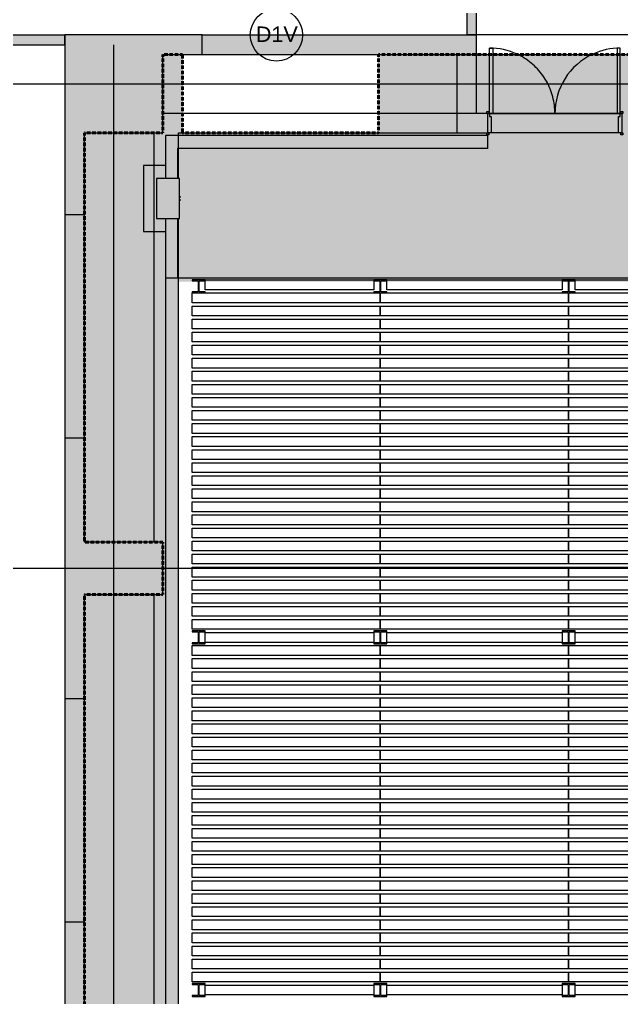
# Model space of a CAD drawing. Header units: millimetres. Extents: x 15878 to 679837, y -72324 to 391440.
# Drawn here: x 274703 to 283912, y 16870 to 31844 of the extents above; entities that cross this region are included whole.
import ezdxf

# ---------------------------------------------------------------- set-up
doc = ezdxf.new("R2010")
doc.units = ezdxf.units.MM
doc.linetypes.add('Demolished', pattern=[4.8, 3.2, -1.6])
doc.linetypes.add('Grid Line__1_200_', pattern=[10.5, 6, -1.5, 1.5, -1.5])
for name, color, linetype, lineweight in [('A-DETL', 90, 'Continuous', 5), ('A-DETL-GENF', 92, 'Continuous', 5), ('A-DETL-THIN', 151, 'Continuous', 5), ('A-DOOR', 31, 'Continuous', 5), ('A-DOOR-FRAM', 31, 'Continuous', 5), ('A-FLOR', 192, 'Continuous', 5), ('A-WALL', 113, 'Continuous', 5), ('A-WALL-PATT', 111, 'Continuous', 18), ('G-ANNO-TEXT', 231, 'Continuous', 5), ('I-FURN', 30, 'Continuous', 5), ('Q-SPCQ', 91, 'Continuous', 5), ('S-COLS', 52, 'Continuous', 5), ('S-GRID', 1, 'Continuous', 5)]:
    doc.layers.add(name, color=color, linetype=linetype, lineweight=lineweight)
doc.styles.add('Swis721 BT_2', font='swiss.ttf', dxfattribs={"height": 236.51772})
pattern_1 = [(45, (235455.2, 0), (-1237.437, 1237.437), []), (45, (235455.2, 1875), (-1237.437, 1237.437), [])]

# ---------------------------------------------------------------- blocks, each defined once
blk = doc.blocks.new('DLN-Double Door__X08_ - _M30_ 2000 x 2000 _WH_-18327409-2_F')
at = {"layer": 'A-DOOR', "color": 253}
for p, q in [((-1000, 1150), (-950, 1150)), ((-1000, 1050), (-1000, 1150)), ((-1000, 150), (-1000, 1050)), ((-950, 1150), (-950, 1050)), ((-950, 1050), (-950, 150)), ((950, 1150), (950, 1050)), ((1000, 1150), (950, 1150)), ((950, 1050), (950, 150)), ((1000, 1050), (1000, 1150)), ((1000, 150), (1000, 1050)), ((-950, 150), (-1000, 150)), ((950, 150), (1000, 150))]:
    blk.add_line(p, q, dxfattribs=at)
for centre, start, end in [((-1000, 150), 65.1258, 90), ((-1000, 150), 59.8333, 65.1258), ((1000, 150), 114.8742, 180.5), ((1000, 150), 90, 114.8742), ((-1000, 150), 44.75, 59.8333), ((-1000, 150), 29.6667, 44.75), ((-1000, 150), 14.5833, 29.6667), ((-1000, 150), 359.5, 14.5833)]:
    blk.add_arc(centre, 1000, start, end, dxfattribs=at)
at = {"layer": 'A-DOOR-FRAM', "color": 253}
for p, q in [((-1040, 180), (-1010, 180)), ((-1040, 150), (-1040, 180)), ((-1010, 150), (-1040, 150)), ((-1025, 150), (-1000, 150)), ((-1025, -150), (-1025, 150)), ((-1010, 180), (-1010, 150)), ((-1000, 150), (-1000, 100)), ((1000, 150), (1025, 150)), ((1000, 100), (1000, 150)), ((1010, 150), (1010, 180)), ((1010, 180), (1040, 180)), ((1040, 150), (1010, 150)), ((1025, 150), (1025, -150)), ((1040, 180), (1040, 150)), ((-1000, 100), (-975, 100)), ((-975, 100), (-975, -150)), ((975, 100), (1000, 100)), ((975, -150), (975, 100)), ((-1040, -150), (-1010, -150)), ((-1040, -180), (-1040, -150)), ((-1010, -180), (-1040, -180)), ((-975, -150), (-1025, -150)), ((-1010, -150), (-1010, -180)), ((1025, -150), (975, -150)), ((1010, -180), (1010, -150)), ((1010, -150), (1040, -150)), ((1040, -180), (1010, -180)), ((1040, -150), (1040, -180))]:
    blk.add_line(p, q, dxfattribs=at)
blk = doc.blocks.new('DLN_Grid Gallery Deck - DLN_Grid Gallery Deck-3001256-2_F')
at = {"layer": 'Q-SPCQ'}
for p, q in [((0, -75), (0, 75)), ((200, 75), (2780, 75)), ((2880, 75), (2880, -75)), ((2880, -75), (0, -75))]:
    blk.add_line(p, q, dxfattribs=at)
blk = doc.blocks.new('DLN_Grid Gallery Deck - DLN_Grid Gallery Deck-V869-2_F')
at = {"layer": 'Q-SPCQ'}
for p, q in [((0, -75), (0, 75)), ((0, 75), (2880, 75)), ((2880, 75), (2880, -75)), ((2880, -75), (0, -75))]:
    blk.add_line(p, q, dxfattribs=at)
blk = doc.blocks.new('DLN_Grid Gallery Deck - DLN_Grid Gallery Deck-4885846-2_F')
at = {"layer": 'Q-SPCQ'}
for p, q in [((0, -75), (0, 75)), ((0, 75), (2580, 75)), ((2580, 75), (2580, -75)), ((2580, -75), (0, -75))]:
    blk.add_line(p, q, dxfattribs=at)
blk = doc.blocks.new('DLN_Grid Gallery Deck - DLN_Grid Gallery Deck-V870-2_F')
at = {"layer": 'Q-SPCQ'}
for p, q in [((0, -75), (0, 75)), ((100, 75), (2780, 75)), ((2880, 75), (2880, -75)), ((2880, -75), (0, -75))]:
    blk.add_line(p, q, dxfattribs=at)
blk = doc.blocks.new('DLN_Grid Gallery Deck - DLN_Grid Gallery Deck-3374271-2_F')
at = {"layer": 'Q-SPCQ'}
for p, q in [((0, -75), (0, 75)), ((0, 75), (2680, 75)), ((2680, 75), (2680, -75)), ((2680, -75), (0, -75))]:
    blk.add_line(p, q, dxfattribs=at)
blk = doc.blocks.new('DLN_Grid Gallery Deck - DLN_Grid Gallery Deck-3374193-2_F')
at = {"layer": 'Q-SPCQ'}
for p, q in [((0, -75), (0, 75)), ((0, 75), (2681, 75)), ((2681, 75), (2681, -75)), ((2681, -75), (0, -75))]:
    blk.add_line(p, q, dxfattribs=at)
blk = doc.blocks.new('DLN_Grid Gallery Deck - DLN_Grid Gallery Deck-V878-2_F')
at = {"layer": 'Q-SPCQ'}
for p, q in [((0, 75), (2680, 75)), ((0, 50), (0, 60)), ((0, -75), (0, 50)), ((2680, 60), (2680, 50)), ((2680, 50), (2680, -75)), ((2680, -75), (0, -75))]:
    blk.add_line(p, q, dxfattribs=at)
blk = doc.blocks.new('DLN_Grid Gallery Deck - DLN_Grid Gallery Deck-V882-2_F')
at = {"layer": 'Q-SPCQ'}
for p, q in [((0, 75), (2580, 75)), ((0, 50), (0, 60)), ((0, -75), (0, 50)), ((2580, 60), (2580, 50)), ((2580, 50), (2580, -75)), ((2580, -75), (0, -75))]:
    blk.add_line(p, q, dxfattribs=at)
blk = doc.blocks.new('DLN_Grid Gallery Deck - DLN_Grid Gallery Deck-V883-2_F')
at = {"layer": 'Q-SPCQ'}
for p, q in [((0, -75), (0, 75)), ((0, 75), (2580, 75)), ((2580, 75), (2580, -75)), ((2580, -75), (0, -75))]:
    blk.add_line(p, q, dxfattribs=at)
blk = doc.blocks.new('DLN_Grid Gallery Deck - DLN_Grid Gallery Deck-V872-2_F')
at = {"layer": 'Q-SPCQ'}
for p, q in [((0, -75), (0, 75)), ((0, 75), (2680, 75)), ((2680, 75), (2680, -75)), ((2680, -75), (0, -75))]:
    blk.add_line(p, q, dxfattribs=at)
blk = doc.blocks.new('DLN_Production Lighting PLB - DLN_Production Lighting PLB-11812519-2_F')
at = {"layer": 'I-FURN', "color": 253}
for p, q in [((305, 350), (-305, 350)), ((-305, 350), (-305, 0)), ((-35, 355), (-10, 355)), ((-35, 350), (-35, 355)), ((-10, 355), (-10, 350)), ((10, 355), (35, 355)), ((10, 355), (10, 350)), ((35, 350), (35, 355)), ((305, 0), (305, 350)), ((-305, 0), (305, 0))]:
    blk.add_line(p, q, dxfattribs=at)

msp = doc.modelspace()

# ---------------------------------------------------------------- hatches: boundary and pattern name
at = {"layer": 'A-DETL-GENF', "transparency": 33554585}
h = msp.add_hatch(color=253, dxfattribs=at)
h.paths.add_polyline_path([(284557, 8157.5), (284557, 9357.5), (285357, 9357.5), (285357, 8157.5), (293369.5, 8157.5), (293369.5, 9357.5), (294169.5, 9357.5), (294169.5, 8157.5), (302182, 8157.5), (302182, 9357.5), (302982, 9357.5), (302982, 8157.5), (310644.5, 8157.5), (310644.5, 9357.5), (311844.5, 9357.5), (311844.5, 15624.2), (310644.5, 15624.2), (310644.5, 16424.2), (311844.5, 16424.2), (311844.5, 23040.8), (310644.5, 23040.8), (310644.5, 23840.8), (311844.5, 23840.8), (311844.5, 25482.5), (310644.5, 25482.5), (310644.5, 28432.5), (311844.5, 28432.5), (311844.5, 30107.5), (310644.5, 30107.5), (310644.5, 31307.5), (302982, 31307.5), (302982, 30107.5), (302182, 30107.5), (302182, 31307.5), (294169.5, 31307.5), (294169.5, 30107.5), (293369.5, 30107.5), (293369.5, 31307.5), (285357, 31307.5), (285357, 30107.5), (284557, 30107.5), (284557, 31307.5), (280194.5, 31307.5), (280194.5, 30107.5), (277194.5, 30107.5), (277194.5, 31307.5), (276894.5, 31307.5), (276894.5, 30107.5), (275694.5, 30107.5), (275694.5, 23840.8), (276894.5, 23840.8), (276894.5, 23040.8), (275694.5, 23040.8), (275694.5, 16424.2), (276894.5, 16424.2), (276894.5, 15624.2), (275694.5, 15624.2), (275694.5, 11307.5), (276894.5, 11307.5), (276894.5, 8157.5), (283505.3, 8157.5)], flags=0)
h.paths.add_polyline_path([(288918.6, 11577.5), (277134.7, 11577.5), (277134.7, 27832.5), (308269.5, 27832.5), (308269.5, 11577.5), (291625.2, 11577.5)], flags=0)
at = {"layer": 'A-WALL-PATT', "lineweight": 5, "transparency": 33554432}
for points in [[(281694.5, 31607.5), (281694.5, 34107.5), (281544.5, 34107.5), (281544.5, 31607.5)], [(275394.5, 31457.5), (275394.5, 31607.5), (272794.5, 31607.5), (272794.5, 31457.5)], [(278092, 31307.5), (281394.5, 31307.5), (281394.5, 31607.5), (277494.5, 31607.5), (277494.5, 31307.5)], [(281694.5, 30107.5), (281694.5, 31607.5), (281394.5, 31607.5), (281394.5, 30107.5)], [(275694.5, 25440.8), (275694.5, 28857.5), (275394.5, 28857.5), (275394.5, 25440.8)], [(275694.5, 19332.5), (275694.5, 21440.8), (275394.5, 21440.8), (275394.5, 19332.5)], [(275394.5, 18024.2), (275694.5, 18024.2), (275694.5, 19332.5), (275394.5, 19332.5), (275394.5, 18068.6)]]:
    msp.add_hatch(color=253, dxfattribs=at).paths.add_polyline_path(points, flags=0)
at = {"layer": 'A-WALL-PATT', "lineweight": 5}
for points in [[(276894.5, 31307.5), (277494.5, 31307.5), (277494.5, 31607.5), (276894.5, 31607.5)], [(275394.5, 28857.5), (275694.5, 28857.5), (275694.5, 30107.5), (275394.5, 30107.5), (275394.5, 30072.5)]]:
    msp.add_hatch(color=253, dxfattribs=at).paths.add_polyline_path(points, flags=0)
at = {"layer": 'A-WALL-PATT', "lineweight": 5, "transparency": 33554432}
h = msp.add_hatch(color=253, dxfattribs=at)
h.paths.add_polyline_path([(283919.5, 30107.5), (284094.5, 30107.5), (284094.5, 30407.5), (283919.5, 30407.5), (283919.5, 30357.5)], flags=0)
h.paths.add_polyline_path([(281694.5, 30107.5), (281869.5, 30107.5), (281869.5, 30407.5), (281694.5, 30407.5), (281694.5, 30267.5)], flags=0)
at = {"layer": 'A-WALL-PATT', "lineweight": 5}
h = msp.add_hatch(color=253, dxfattribs=at)
h.paths.add_polyline_path([(275694.5, 21440.8), (275694.5, 23040.8), (275394.5, 23040.8), (275394.5, 21440.8)], flags=0)
h.paths.add_polyline_path([(275394.5, 23840.8), (275694.5, 23840.8), (275694.5, 25440.8), (275394.5, 25440.8), (275394.5, 24070.6)], flags=0)
h = msp.add_hatch(color=253, dxfattribs=at)
h.paths.add_polyline_path([(275694.5, 14024.2), (275694.5, 15624.2), (275394.5, 15624.2), (275394.5, 14024.2)], flags=0)
h.paths.add_polyline_path([(275394.5, 16424.2), (275694.5, 16424.2), (275694.5, 18024.2), (275394.5, 18024.2), (275394.5, 16568.1)], flags=0)
at = {"layer": 'S-COLS'}
for points in [[(275394.5, 30107.5), (276894.5, 30107.5), (276894.5, 31607.5), (275394.5, 31607.5), (275394.5, 30581.4)], [(276894.5, 23040.8), (276894.5, 23840.8), (275394.5, 23840.8), (275394.5, 23040.8), (276846.4, 23040.8)]]:
    msp.add_hatch(color=53, dxfattribs=at).paths.add_polyline_path(points, flags=0)
h = msp.add_hatch(dxfattribs=at)
h.set_pattern_fill('FP_3635', color=253, style=0, pattern_type=2)
h.set_pattern_definition(pattern_1)
h.paths.add_polyline_path([(283095.4, 27832.5), (283110.4, 27832.5), (283110.4, 27842.5), (283202.9, 27842.5), (283202.9, 27857.5), (283002.9, 27857.5), (283002.9, 27842.5), (283095.4, 27842.5)], flags=0)
h = msp.add_hatch(dxfattribs=at)
h.set_pattern_fill('FP_3635', color=253, style=0, pattern_type=2)
h.set_pattern_definition(pattern_1)
h.paths.add_polyline_path([(283202.9, 27657.5), (283202.9, 27672.5), (283110.4, 27672.5), (283110.4, 27832.5), (283095.4, 27832.5), (283095.4, 27672.5), (283002.9, 27672.5), (283002.9, 27657.5)], flags=0)
h = msp.add_hatch(dxfattribs=at)
h.set_pattern_fill('FP_3635', color=253, style=0, pattern_type=2)
h.set_pattern_definition(pattern_1)
h.paths.add_polyline_path([(277342.9, 22282.5), (277542.9, 22282.5), (277542.9, 22297.5), (277450.4, 22297.5), (277450.4, 22467.5), (277542.9, 22467.5), (277542.9, 22482.5), (277342.9, 22482.5), (277342.9, 22467.5), (277435.4, 22467.5), (277435.4, 22297.5), (277342.9, 22297.5)], flags=0)
h = msp.add_hatch(dxfattribs=at)
h.set_pattern_fill('FP_3635', color=253, style=0, pattern_type=2)
h.set_pattern_definition(pattern_1)
h.paths.add_polyline_path([(280322.9, 22282.5), (280322.9, 22297.5), (280230.4, 22297.5), (280230.4, 22467.5), (280322.9, 22467.5), (280322.9, 22482.5), (280122.9, 22482.5), (280122.9, 22467.5), (280215.4, 22467.5), (280215.4, 22297.5), (280122.9, 22297.5), (280122.9, 22282.5)], flags=0)
h = msp.add_hatch(dxfattribs=at)
h.set_pattern_fill('FP_3635', color=253, style=0, pattern_type=2)
h.set_pattern_definition(pattern_1)
h.paths.add_polyline_path([(283002.9, 22282.5), (283202.9, 22282.5), (283202.9, 22297.5), (283110.4, 22297.5), (283110.4, 22467.5), (283202.9, 22467.5), (283202.9, 22482.5), (283002.9, 22482.5), (283002.9, 22467.5), (283095.4, 22467.5), (283095.4, 22297.5), (283002.9, 22297.5)], flags=0)
h = msp.add_hatch(dxfattribs=at)
h.set_pattern_fill('FP_3635', color=253, style=0, pattern_type=2)
h.set_pattern_definition(pattern_1)
h.paths.add_polyline_path([(280122.9, 16882.5), (280322.9, 16882.5), (280322.9, 16897.5), (280230.4, 16897.5), (280230.4, 17067.5), (280322.9, 17067.5), (280322.9, 17082.5), (280122.9, 17082.5), (280122.9, 17067.5), (280215.4, 17067.5), (280215.4, 16897.5), (280122.9, 16897.5)], flags=0)

# ---------------------------------------------------------------- linework, layer by layer
at = {"layer": 'A-DETL', "linetype": 'Demolished', "lineweight": 50}
for p, q in [((277194.5, 31307.5), (276894.5, 31307.5)), ((276894.5, 31307.5), (276894.5, 30107.5)), ((277194.5, 30107.5), (277194.5, 31307.5)), ((284557, 31307.5), (280194.5, 31307.5)), ((280194.5, 31307.5), (280194.5, 30107.5)), ((276894.5, 30107.5), (275694.5, 30107.5)), ((275694.5, 30107.5), (275694.5, 23840.8)), ((280194.5, 30107.5), (277194.5, 30107.5)), ((275694.5, 23840.8), (276894.5, 23840.8)), ((276894.5, 23840.8), (276894.5, 23040.8)), ((276894.5, 23040.8), (275694.5, 23040.8)), ((275694.5, 23040.8), (275694.5, 16424.2))]:
    msp.add_line(p, q, dxfattribs=at)
at = {"layer": 'A-DETL-THIN'}
msp.add_circle((278633, 31607.5), 400, dxfattribs=at)
at = {"layer": 'A-FLOR'}
for p, q in [((272794.5, 31607.5), (275394.5, 31607.5)), ((277494.5, 31607.5), (281394.5, 31607.5)), ((284094.5, 31607.5), (281544.5, 31607.5)), ((277494.5, 31307.5), (284094.5, 31307.5)), ((281854.5, 30407.5), (276894.5, 30407.5)), ((283904.5, 30407.5), (281884.5, 30407.5)), ((276759.5, 30107.5), (276759.5, 23840.8)), ((277134.5, 29867.5), (277134.5, 30107.5)), ((277134.5, 30107.5), (281854.5, 30107.5)), ((281869.5, 29867.5), (277119.5, 29867.5)), ((277119.5, 29867.5), (277119.5, 29407.5)), ((276934.5, 29607.5), (276599.5, 29607.5)), ((276599.5, 29607.5), (276599.5, 28597.5)), ((275394.5, 28857.5), (275394.5, 25440.8)), ((275694.5, 25440.8), (275694.5, 28857.5)), ((277119.5, 28797.5), (277119.5, 27887.5)), ((276599.5, 28597.5), (276934.5, 28597.5)), ((276934.5, 27887.5), (277128.9, 27887.5)), ((277136.1, 27887.5), (308269.5, 27887.5)), ((276759.5, 23040.8), (276759.5, 16424.2)), ((275394.5, 21440.8), (275394.5, 18024.2)), ((275694.5, 18024.2), (275694.5, 21440.8))]:
    msp.add_line(p, q, dxfattribs=at)
at = {"layer": 'A-WALL', "color": 253}
for p, q in [((281544.5, 34167.5), (281544.5, 31607.5)), ((281694.5, 30407.5), (281694.5, 34177.9)), ((275394.5, 31457.5), (275394.5, 31607.5)), ((281394.5, 31607.5), (281694.5, 31607.5)), ((272794.5, 31457.5), (275394.5, 31457.5)), ((277494.5, 31307.5), (281394.5, 31307.5)), ((281394.5, 31307.5), (281394.5, 30107.5)), ((281854.5, 30407.5), (281694.5, 30407.5)), ((281869.5, 30107.5), (281869.5, 30407.5)), ((281884.5, 30407.5), (283904.5, 30407.5)), ((281394.5, 30107.5), (281854.5, 30107.5)), ((283869.5, 30107.5), (281919.5, 30107.5)), ((281869.5, 30067.5), (276934.5, 30067.5)), ((276934.5, 30067.5), (276934.5, 29407.5)), ((281869.5, 29867.5), (281869.5, 30067.5)), ((277134.5, 29407.5), (277134.5, 29867.5)), ((275394.5, 28857.5), (275694.5, 28857.5)), ((275394.5, 28857.5), (275394.5, 25440.8)), ((275694.5, 25440.8), (275694.5, 28857.5)), ((276934.5, 28797.5), (276934.5, 11132.5)), ((277134.5, 27833.8), (277134.5, 28797.5)), ((277134.5, 11580.2), (277134.5, 27826.1)), ((275394.5, 25440.8), (275694.5, 25440.8)), ((275394.5, 21440.8), (275394.5, 19332.5)), ((275694.5, 21440.8), (275394.5, 21440.8)), ((275694.5, 19332.5), (275694.5, 21440.8)), ((275394.5, 19332.5), (275394.5, 18024.2)), ((275694.5, 18024.2), (275694.5, 19332.5)), ((275694.5, 18024.2), (275394.5, 18024.2))]:
    msp.add_line(p, q, dxfattribs=at)
at = {"layer": 'A-WALL', "color": 9, "lineweight": 20}
for p, q in [((277494.5, 31607.5), (276894.5, 31607.5)), ((277494.5, 31307.5), (277494.5, 31607.5)), ((276894.5, 31307.5), (277494.5, 31307.5)), ((275394.5, 30107.5), (275394.5, 28857.5)), ((275694.5, 28857.5), (275694.5, 30107.5)), ((275394.5, 25440.8), (275394.5, 23840.8)), ((275694.5, 23840.8), (275694.5, 25440.8)), ((275394.5, 23040.8), (275394.5, 21440.8)), ((275694.5, 21440.8), (275694.5, 23040.8)), ((275394.5, 18024.2), (275394.5, 16424.2)), ((275694.5, 16424.2), (275694.5, 18024.2))]:
    msp.add_line(p, q, dxfattribs=at)
at = {"layer": 'S-COLS', "color": 9, "lineweight": 20}
for p, q in [((276894.5, 31607.5), (275394.5, 31607.5)), ((275394.5, 31607.5), (275394.5, 30107.5)), ((276894.5, 30107.5), (276894.5, 31307.5)), ((275694.5, 30107.5), (276894.5, 30107.5)), ((277542.9, 27857.5), (277342.9, 27857.5)), ((277342.9, 27857.5), (277342.9, 27842.5)), ((277542.9, 27842.5), (277542.9, 27857.5)), ((280322.9, 27857.5), (280122.9, 27857.5)), ((280122.9, 27857.5), (280122.9, 27842.5)), ((280322.9, 27842.5), (280322.9, 27857.5)), ((283202.9, 27857.5), (283002.9, 27857.5)), ((283002.9, 27857.5), (283002.9, 27842.5)), ((283202.9, 27842.5), (283202.9, 27857.5)), ((277342.9, 27842.5), (277435.4, 27842.5)), ((277435.4, 27842.5), (277435.4, 27832.5)), ((277435.4, 27832.5), (277435.4, 27672.5)), ((277450.4, 27832.5), (277450.4, 27842.5)), ((277450.4, 27842.5), (277542.9, 27842.5)), ((277450.4, 27672.5), (277450.4, 27832.5)), ((280122.9, 27842.5), (280215.4, 27842.5)), ((280215.4, 27842.5), (280215.4, 27832.5)), ((280215.4, 27832.5), (280215.4, 27672.5)), ((280230.4, 27832.5), (280230.4, 27842.5)), ((280230.4, 27842.5), (280322.9, 27842.5)), ((280230.4, 27672.5), (280230.4, 27832.5)), ((283002.9, 27842.5), (283095.4, 27842.5)), ((283095.4, 27842.5), (283095.4, 27832.5)), ((283095.4, 27832.5), (283095.4, 27672.5)), ((283110.4, 27832.5), (283110.4, 27842.5)), ((283110.4, 27842.5), (283202.9, 27842.5)), ((283110.4, 27672.5), (283110.4, 27832.5)), ((277342.9, 27672.5), (277342.9, 27657.5)), ((277435.4, 27672.5), (277342.9, 27672.5)), ((277342.9, 27657.5), (277542.9, 27657.5)), ((277542.9, 27672.5), (277450.4, 27672.5)), ((277542.9, 27657.5), (277542.9, 27672.5)), ((280122.9, 27672.5), (280122.9, 27657.5)), ((280215.4, 27672.5), (280122.9, 27672.5)), ((280122.9, 27657.5), (280322.9, 27657.5)), ((280322.9, 27672.5), (280230.4, 27672.5)), ((280322.9, 27657.5), (280322.9, 27672.5)), ((283002.9, 27672.5), (283002.9, 27657.5)), ((283095.4, 27672.5), (283002.9, 27672.5)), ((283002.9, 27657.5), (283202.9, 27657.5)), ((283202.9, 27672.5), (283110.4, 27672.5)), ((283202.9, 27657.5), (283202.9, 27672.5)), ((275394.5, 23840.8), (275394.5, 23040.8)), ((276894.5, 23840.8), (275694.5, 23840.8)), ((276894.5, 23040.8), (276894.5, 23840.8)), ((275694.5, 23040.8), (276894.5, 23040.8)), ((277542.9, 22482.5), (277342.9, 22482.5)), ((277342.9, 22482.5), (277342.9, 22467.5)), ((277342.9, 22467.5), (277435.4, 22467.5)), ((277435.4, 22467.5), (277435.4, 22297.5)), ((277450.4, 22297.5), (277450.4, 22467.5)), ((277450.4, 22467.5), (277542.9, 22467.5)), ((277542.9, 22467.5), (277542.9, 22482.5)), ((280322.9, 22482.5), (280122.9, 22482.5)), ((280122.9, 22482.5), (280122.9, 22467.5)), ((280122.9, 22467.5), (280215.4, 22467.5)), ((280215.4, 22467.5), (280215.4, 22297.5)), ((280230.4, 22297.5), (280230.4, 22467.5)), ((280230.4, 22467.5), (280322.9, 22467.5)), ((280322.9, 22467.5), (280322.9, 22482.5)), ((283202.9, 22482.5), (283002.9, 22482.5)), ((283002.9, 22482.5), (283002.9, 22467.5)), ((283002.9, 22467.5), (283095.4, 22467.5)), ((283095.4, 22467.5), (283095.4, 22297.5)), ((283110.4, 22297.5), (283110.4, 22467.5)), ((283110.4, 22467.5), (283202.9, 22467.5)), ((283202.9, 22467.5), (283202.9, 22482.5)), ((277342.9, 22297.5), (277342.9, 22282.5)), ((277435.4, 22297.5), (277342.9, 22297.5)), ((277342.9, 22282.5), (277542.9, 22282.5)), ((277542.9, 22297.5), (277450.4, 22297.5)), ((277542.9, 22282.5), (277542.9, 22297.5)), ((280122.9, 22297.5), (280122.9, 22282.5)), ((280215.4, 22297.5), (280122.9, 22297.5)), ((280122.9, 22282.5), (280322.9, 22282.5)), ((280322.9, 22297.5), (280230.4, 22297.5)), ((280322.9, 22282.5), (280322.9, 22297.5)), ((283002.9, 22297.5), (283002.9, 22282.5)), ((283095.4, 22297.5), (283002.9, 22297.5)), ((283002.9, 22282.5), (283202.9, 22282.5)), ((283202.9, 22297.5), (283110.4, 22297.5)), ((283202.9, 22282.5), (283202.9, 22297.5)), ((277542.9, 17082.5), (277342.9, 17082.5)), ((277342.9, 17082.5), (277342.9, 17067.5)), ((277542.9, 17067.5), (277542.9, 17082.5)), ((280322.9, 17082.5), (280122.9, 17082.5)), ((280122.9, 17082.5), (280122.9, 17067.5)), ((280322.9, 17067.5), (280322.9, 17082.5)), ((283202.9, 17082.5), (283002.9, 17082.5)), ((283002.9, 17082.5), (283002.9, 17067.5)), ((283202.9, 17067.5), (283202.9, 17082.5)), ((277342.9, 17067.5), (277435.4, 17067.5)), ((277435.4, 17067.5), (277435.4, 16897.5)), ((277450.4, 16897.5), (277450.4, 17067.5)), ((277450.4, 17067.5), (277542.9, 17067.5)), ((280122.9, 17067.5), (280215.4, 17067.5)), ((280215.4, 17067.5), (280215.4, 16897.5)), ((280230.4, 16897.5), (280230.4, 17067.5)), ((280230.4, 17067.5), (280322.9, 17067.5)), ((283002.9, 17067.5), (283095.4, 17067.5)), ((283095.4, 17067.5), (283095.4, 16897.5)), ((283110.4, 16897.5), (283110.4, 17067.5)), ((283110.4, 17067.5), (283202.9, 17067.5)), ((277342.9, 16897.5), (277342.9, 16882.5)), ((277435.4, 16897.5), (277342.9, 16897.5)), ((277342.9, 16882.5), (277542.9, 16882.5)), ((277542.9, 16897.5), (277450.4, 16897.5)), ((277542.9, 16882.5), (277542.9, 16897.5)), ((280122.9, 16897.5), (280122.9, 16882.5)), ((280215.4, 16897.5), (280122.9, 16897.5)), ((280122.9, 16882.5), (280322.9, 16882.5)), ((280322.9, 16897.5), (280230.4, 16897.5)), ((280322.9, 16882.5), (280322.9, 16897.5)), ((283002.9, 16897.5), (283002.9, 16882.5)), ((283095.4, 16897.5), (283002.9, 16897.5)), ((283002.9, 16882.5), (283202.9, 16882.5)), ((283202.9, 16897.5), (283110.4, 16897.5)), ((283202.9, 16882.5), (283202.9, 16897.5))]:
    msp.add_line(p, q, dxfattribs=at)
at = {"layer": 'S-GRID', "color": 254, "linetype": 'Grid Line__1_200_'}
for p, q in [((276144.5, 9035.7), (276144.5, 31457.5)), ((258983.7, 30857.5), (317699.8, 30857.5)), ((258983.7, 23440.8), (317699.8, 23440.8))]:
    msp.add_line(p, q, dxfattribs=at)

# ---------------------------------------------------------------- block references
at = {"layer": 'A-DOOR', "color": 253}
msp.add_blockref('DLN-Double Door__X08_ - _M30_ 2000 x 2000 _WH_-18327409-2_F', (282894.5, 30257.5), dxfattribs=at)
at = {"layer": 'I-FURN', "color": 253, "rotation": 269.999999999999}
msp.add_blockref('DLN_Production Lighting PLB - DLN_Production Lighting PLB-11812519-2_F', (276799.5, 29102.5), dxfattribs=at)
at = {"layer": 'Q-SPCQ'}
for name, p in [('DLN_Grid Gallery Deck - DLN_Grid Gallery Deck-V882-2_F', (277542.9, 27782.5)), ('DLN_Grid Gallery Deck - DLN_Grid Gallery Deck-V878-2_F', (280322.9, 27782.5)), ('DLN_Grid Gallery Deck - DLN_Grid Gallery Deck-V878-2_F', (283202.9, 27782.5)), ('DLN_Grid Gallery Deck - DLN_Grid Gallery Deck-3001256-2_F', (277342.9, 27582.5)), ('DLN_Grid Gallery Deck - DLN_Grid Gallery Deck-V870-2_F', (280222.9, 27582.5)), ('DLN_Grid Gallery Deck - DLN_Grid Gallery Deck-V870-2_F', (283102.9, 27582.5)), ('DLN_Grid Gallery Deck - DLN_Grid Gallery Deck-V869-2_F', (277342.9, 27382.5)), ('DLN_Grid Gallery Deck - DLN_Grid Gallery Deck-V869-2_F', (280222.9, 27382.5)), ('DLN_Grid Gallery Deck - DLN_Grid Gallery Deck-V869-2_F', (283102.9, 27382.5)), ('DLN_Grid Gallery Deck - DLN_Grid Gallery Deck-V869-2_F', (277342.9, 27182.5)), ('DLN_Grid Gallery Deck - DLN_Grid Gallery Deck-V869-2_F', (280222.9, 27182.5)), ('DLN_Grid Gallery Deck - DLN_Grid Gallery Deck-V869-2_F', (283102.9, 27182.5)), ('DLN_Grid Gallery Deck - DLN_Grid Gallery Deck-V869-2_F', (277342.9, 26982.5)), ('DLN_Grid Gallery Deck - DLN_Grid Gallery Deck-V869-2_F', (280222.9, 26982.5)), ('DLN_Grid Gallery Deck - DLN_Grid Gallery Deck-V869-2_F', (283102.9, 26982.5)), ('DLN_Grid Gallery Deck - DLN_Grid Gallery Deck-V869-2_F', (277342.9, 26782.5)), ('DLN_Grid Gallery Deck - DLN_Grid Gallery Deck-V869-2_F', (280222.9, 26782.5)), ('DLN_Grid Gallery Deck - DLN_Grid Gallery Deck-V869-2_F', (283102.9, 26782.5)), ('DLN_Grid Gallery Deck - DLN_Grid Gallery Deck-V869-2_F', (277342.9, 26582.5)), ('DLN_Grid Gallery Deck - DLN_Grid Gallery Deck-V869-2_F', (280222.9, 26582.5)), ('DLN_Grid Gallery Deck - DLN_Grid Gallery Deck-V869-2_F', (283102.9, 26582.5)), ('DLN_Grid Gallery Deck - DLN_Grid Gallery Deck-V869-2_F', (277342.9, 26382.5)), ('DLN_Grid Gallery Deck - DLN_Grid Gallery Deck-V869-2_F', (280222.9, 26382.5)), ('DLN_Grid Gallery Deck - DLN_Grid Gallery Deck-V869-2_F', (283102.9, 26382.5)), ('DLN_Grid Gallery Deck - DLN_Grid Gallery Deck-V869-2_F', (277342.9, 26182.5)), ('DLN_Grid Gallery Deck - DLN_Grid Gallery Deck-V869-2_F', (280222.9, 26182.5)), ('DLN_Grid Gallery Deck - DLN_Grid Gallery Deck-V869-2_F', (283102.9, 26182.5)), ('DLN_Grid Gallery Deck - DLN_Grid Gallery Deck-V869-2_F', (277342.9, 25982.5)), ('DLN_Grid Gallery Deck - DLN_Grid Gallery Deck-V869-2_F', (280222.9, 25982.5)), ('DLN_Grid Gallery Deck - DLN_Grid Gallery Deck-V869-2_F', (283102.9, 25982.5)), ('DLN_Grid Gallery Deck - DLN_Grid Gallery Deck-V869-2_F', (277342.9, 25782.5)), ('DLN_Grid Gallery Deck - DLN_Grid Gallery Deck-V869-2_F', (280222.9, 25782.5)), ('DLN_Grid Gallery Deck - DLN_Grid Gallery Deck-V869-2_F', (283102.9, 25782.5)), ('DLN_Grid Gallery Deck - DLN_Grid Gallery Deck-V869-2_F', (277342.9, 25582.5)), ('DLN_Grid Gallery Deck - DLN_Grid Gallery Deck-V869-2_F', (280222.9, 25582.5)), ('DLN_Grid Gallery Deck - DLN_Grid Gallery Deck-V869-2_F', (283102.9, 25582.5)), ('DLN_Grid Gallery Deck - DLN_Grid Gallery Deck-V869-2_F', (277342.9, 25382.5)), ('DLN_Grid Gallery Deck - DLN_Grid Gallery Deck-V869-2_F', (280222.9, 25382.5)), ('DLN_Grid Gallery Deck - DLN_Grid Gallery Deck-V869-2_F', (283102.9, 25382.5)), ('DLN_Grid Gallery Deck - DLN_Grid Gallery Deck-V869-2_F', (277342.9, 25182.5)), ('DLN_Grid Gallery Deck - DLN_Grid Gallery Deck-V869-2_F', (280222.9, 25182.5)), ('DLN_Grid Gallery Deck - DLN_Grid Gallery Deck-V869-2_F', (283102.9, 25182.5)), ('DLN_Grid Gallery Deck - DLN_Grid Gallery Deck-V869-2_F', (277342.9, 24982.5)), ('DLN_Grid Gallery Deck - DLN_Grid Gallery Deck-V869-2_F', (280222.9, 24982.5)), ('DLN_Grid Gallery Deck - DLN_Grid Gallery Deck-V869-2_F', (283102.9, 24982.5)), ('DLN_Grid Gallery Deck - DLN_Grid Gallery Deck-V869-2_F', (277342.9, 24782.5)), ('DLN_Grid Gallery Deck - DLN_Grid Gallery Deck-V869-2_F', (280222.9, 24782.5)), ('DLN_Grid Gallery Deck - DLN_Grid Gallery Deck-V869-2_F', (283102.9, 24782.5)), ('DLN_Grid Gallery Deck - DLN_Grid Gallery Deck-V869-2_F', (277342.9, 24582.5)), ('DLN_Grid Gallery Deck - DLN_Grid Gallery Deck-V869-2_F', (280222.9, 24582.5)), ('DLN_Grid Gallery Deck - DLN_Grid Gallery Deck-V869-2_F', (283102.9, 24582.5)), ('DLN_Grid Gallery Deck - DLN_Grid Gallery Deck-V869-2_F', (277342.9, 24382.5)), ('DLN_Grid Gallery Deck - DLN_Grid Gallery Deck-V869-2_F', (280222.9, 24382.5)), ('DLN_Grid Gallery Deck - DLN_Grid Gallery Deck-V869-2_F', (283102.9, 24382.5)), ('DLN_Grid Gallery Deck - DLN_Grid Gallery Deck-V869-2_F', (277342.9, 24182.5)), ('DLN_Grid Gallery Deck - DLN_Grid Gallery Deck-V869-2_F', (280222.9, 24182.5)), ('DLN_Grid Gallery Deck - DLN_Grid Gallery Deck-V869-2_F', (283102.9, 24182.5)), ('DLN_Grid Gallery Deck - DLN_Grid Gallery Deck-V869-2_F', (277342.9, 23982.5)), ('DLN_Grid Gallery Deck - DLN_Grid Gallery Deck-V869-2_F', (280222.9, 23982.5)), ('DLN_Grid Gallery Deck - DLN_Grid Gallery Deck-V869-2_F', (283102.9, 23982.5)), ('DLN_Grid Gallery Deck - DLN_Grid Gallery Deck-V869-2_F', (277342.9, 23782.5)), ('DLN_Grid Gallery Deck - DLN_Grid Gallery Deck-V869-2_F', (280222.9, 23782.5)), ('DLN_Grid Gallery Deck - DLN_Grid Gallery Deck-V869-2_F', (283102.9, 23782.5)), ('DLN_Grid Gallery Deck - DLN_Grid Gallery Deck-V869-2_F', (277342.9, 23582.5)), ('DLN_Grid Gallery Deck - DLN_Grid Gallery Deck-V869-2_F', (280222.9, 23582.5)), ('DLN_Grid Gallery Deck - DLN_Grid Gallery Deck-V869-2_F', (283102.9, 23582.5)), ('DLN_Grid Gallery Deck - DLN_Grid Gallery Deck-V869-2_F', (277342.9, 23382.5)), ('DLN_Grid Gallery Deck - DLN_Grid Gallery Deck-V869-2_F', (280222.9, 23382.5)), ('DLN_Grid Gallery Deck - DLN_Grid Gallery Deck-V869-2_F', (283102.9, 23382.5)), ('DLN_Grid Gallery Deck - DLN_Grid Gallery Deck-V869-2_F', (277342.9, 23182.5)), ('DLN_Grid Gallery Deck - DLN_Grid Gallery Deck-V869-2_F', (280222.9, 23182.5)), ('DLN_Grid Gallery Deck - DLN_Grid Gallery Deck-V869-2_F', (283102.9, 23182.5)), ('DLN_Grid Gallery Deck - DLN_Grid Gallery Deck-V869-2_F', (277342.9, 22982.5)), ('DLN_Grid Gallery Deck - DLN_Grid Gallery Deck-V869-2_F', (280222.9, 22982.5)), ('DLN_Grid Gallery Deck - DLN_Grid Gallery Deck-V869-2_F', (283102.9, 22982.5)), ('DLN_Grid Gallery Deck - DLN_Grid Gallery Deck-V869-2_F', (277342.9, 22782.5)), ('DLN_Grid Gallery Deck - DLN_Grid Gallery Deck-V869-2_F', (280222.9, 22782.5)), ('DLN_Grid Gallery Deck - DLN_Grid Gallery Deck-V869-2_F', (283102.9, 22782.5)), ('DLN_Grid Gallery Deck - DLN_Grid Gallery Deck-V869-2_F', (277342.9, 22582.5)), ('DLN_Grid Gallery Deck - DLN_Grid Gallery Deck-V869-2_F', (280222.9, 22582.5)), ('DLN_Grid Gallery Deck - DLN_Grid Gallery Deck-V869-2_F', (283102.9, 22582.5)), ('DLN_Grid Gallery Deck - DLN_Grid Gallery Deck-4885846-2_F', (277542.9, 22382.5)), ('DLN_Grid Gallery Deck - DLN_Grid Gallery Deck-3374271-2_F', (280322.9, 22382.5)), ('DLN_Grid Gallery Deck - DLN_Grid Gallery Deck-3374193-2_F', (283202.9, 22382.5)), ('DLN_Grid Gallery Deck - DLN_Grid Gallery Deck-V869-2_F', (277342.9, 22182.5)), ('DLN_Grid Gallery Deck - DLN_Grid Gallery Deck-V869-2_F', (280222.9, 22182.5)), ('DLN_Grid Gallery Deck - DLN_Grid Gallery Deck-V869-2_F', (283102.9, 22182.5)), ('DLN_Grid Gallery Deck - DLN_Grid Gallery Deck-V869-2_F', (277342.9, 21982.5)), ('DLN_Grid Gallery Deck - DLN_Grid Gallery Deck-V869-2_F', (280222.9, 21982.5)), ('DLN_Grid Gallery Deck - DLN_Grid Gallery Deck-V869-2_F', (283102.9, 21982.5)), ('DLN_Grid Gallery Deck - DLN_Grid Gallery Deck-V869-2_F', (277342.9, 21782.5)), ('DLN_Grid Gallery Deck - DLN_Grid Gallery Deck-V869-2_F', (280222.9, 21782.5)), ('DLN_Grid Gallery Deck - DLN_Grid Gallery Deck-V869-2_F', (283102.9, 21782.5)), ('DLN_Grid Gallery Deck - DLN_Grid Gallery Deck-V869-2_F', (277342.9, 21582.5)), ('DLN_Grid Gallery Deck - DLN_Grid Gallery Deck-V869-2_F', (280222.9, 21582.5)), ('DLN_Grid Gallery Deck - DLN_Grid Gallery Deck-V869-2_F', (283102.9, 21582.5)), ('DLN_Grid Gallery Deck - DLN_Grid Gallery Deck-V869-2_F', (277342.9, 21382.5)), ('DLN_Grid Gallery Deck - DLN_Grid Gallery Deck-V869-2_F', (280222.9, 21382.5)), ('DLN_Grid Gallery Deck - DLN_Grid Gallery Deck-V869-2_F', (283102.9, 21382.5)), ('DLN_Grid Gallery Deck - DLN_Grid Gallery Deck-V869-2_F', (277342.9, 21182.5)), ('DLN_Grid Gallery Deck - DLN_Grid Gallery Deck-V869-2_F', (280222.9, 21182.5)), ('DLN_Grid Gallery Deck - DLN_Grid Gallery Deck-V869-2_F', (283102.9, 21182.5)), ('DLN_Grid Gallery Deck - DLN_Grid Gallery Deck-V869-2_F', (277342.9, 20982.5)), ('DLN_Grid Gallery Deck - DLN_Grid Gallery Deck-V869-2_F', (280222.9, 20982.5)), ('DLN_Grid Gallery Deck - DLN_Grid Gallery Deck-V869-2_F', (283102.9, 20982.5)), ('DLN_Grid Gallery Deck - DLN_Grid Gallery Deck-V869-2_F', (277342.9, 20782.5)), ('DLN_Grid Gallery Deck - DLN_Grid Gallery Deck-V869-2_F', (280222.9, 20782.5)), ('DLN_Grid Gallery Deck - DLN_Grid Gallery Deck-V869-2_F', (283102.9, 20782.5)), ('DLN_Grid Gallery Deck - DLN_Grid Gallery Deck-V869-2_F', (277342.9, 20582.5)), ('DLN_Grid Gallery Deck - DLN_Grid Gallery Deck-V869-2_F', (280222.9, 20582.5)), ('DLN_Grid Gallery Deck - DLN_Grid Gallery Deck-V869-2_F', (283102.9, 20582.5)), ('DLN_Grid Gallery Deck - DLN_Grid Gallery Deck-V869-2_F', (277342.9, 20382.5)), ('DLN_Grid Gallery Deck - DLN_Grid Gallery Deck-V869-2_F', (280222.9, 20382.5)), ('DLN_Grid Gallery Deck - DLN_Grid Gallery Deck-V869-2_F', (283102.9, 20382.5)), ('DLN_Grid Gallery Deck - DLN_Grid Gallery Deck-V869-2_F', (277342.9, 20182.5)), ('DLN_Grid Gallery Deck - DLN_Grid Gallery Deck-V869-2_F', (280222.9, 20182.5)), ('DLN_Grid Gallery Deck - DLN_Grid Gallery Deck-V869-2_F', (283102.9, 20182.5)), ('DLN_Grid Gallery Deck - DLN_Grid Gallery Deck-V869-2_F', (277342.9, 19982.5)), ('DLN_Grid Gallery Deck - DLN_Grid Gallery Deck-V869-2_F', (280222.9, 19982.5)), ('DLN_Grid Gallery Deck - DLN_Grid Gallery Deck-V869-2_F', (283102.9, 19982.5)), ('DLN_Grid Gallery Deck - DLN_Grid Gallery Deck-V869-2_F', (277342.9, 19782.5)), ('DLN_Grid Gallery Deck - DLN_Grid Gallery Deck-V869-2_F', (280222.9, 19782.5)), ('DLN_Grid Gallery Deck - DLN_Grid Gallery Deck-V869-2_F', (283102.9, 19782.5)), ('DLN_Grid Gallery Deck - DLN_Grid Gallery Deck-V869-2_F', (277342.9, 19582.5)), ('DLN_Grid Gallery Deck - DLN_Grid Gallery Deck-V869-2_F', (280222.9, 19582.5)), ('DLN_Grid Gallery Deck - DLN_Grid Gallery Deck-V869-2_F', (283102.9, 19582.5)), ('DLN_Grid Gallery Deck - DLN_Grid Gallery Deck-V869-2_F', (277342.9, 19382.5)), ('DLN_Grid Gallery Deck - DLN_Grid Gallery Deck-V869-2_F', (280222.9, 19382.5)), ('DLN_Grid Gallery Deck - DLN_Grid Gallery Deck-V869-2_F', (283102.9, 19382.5)), ('DLN_Grid Gallery Deck - DLN_Grid Gallery Deck-V869-2_F', (277342.9, 19182.5)), ('DLN_Grid Gallery Deck - DLN_Grid Gallery Deck-V869-2_F', (280222.9, 19182.5)), ('DLN_Grid Gallery Deck - DLN_Grid Gallery Deck-V869-2_F', (283102.9, 19182.5)), ('DLN_Grid Gallery Deck - DLN_Grid Gallery Deck-V869-2_F', (277342.9, 18982.5)), ('DLN_Grid Gallery Deck - DLN_Grid Gallery Deck-V869-2_F', (280222.9, 18982.5)), ('DLN_Grid Gallery Deck - DLN_Grid Gallery Deck-V869-2_F', (283102.9, 18982.5)), ('DLN_Grid Gallery Deck - DLN_Grid Gallery Deck-V869-2_F', (277342.9, 18782.5)), ('DLN_Grid Gallery Deck - DLN_Grid Gallery Deck-V869-2_F', (280222.9, 18782.5)), ('DLN_Grid Gallery Deck - DLN_Grid Gallery Deck-V869-2_F', (283102.9, 18782.5)), ('DLN_Grid Gallery Deck - DLN_Grid Gallery Deck-V869-2_F', (277342.9, 18582.5)), ('DLN_Grid Gallery Deck - DLN_Grid Gallery Deck-V869-2_F', (280222.9, 18582.5)), ('DLN_Grid Gallery Deck - DLN_Grid Gallery Deck-V869-2_F', (283102.9, 18582.5)), ('DLN_Grid Gallery Deck - DLN_Grid Gallery Deck-V869-2_F', (277342.9, 18382.5)), ('DLN_Grid Gallery Deck - DLN_Grid Gallery Deck-V869-2_F', (280222.9, 18382.5)), ('DLN_Grid Gallery Deck - DLN_Grid Gallery Deck-V869-2_F', (283102.9, 18382.5)), ('DLN_Grid Gallery Deck - DLN_Grid Gallery Deck-V869-2_F', (277342.9, 18182.5)), ('DLN_Grid Gallery Deck - DLN_Grid Gallery Deck-V869-2_F', (280222.9, 18182.5)), ('DLN_Grid Gallery Deck - DLN_Grid Gallery Deck-V869-2_F', (283102.9, 18182.5)), ('DLN_Grid Gallery Deck - DLN_Grid Gallery Deck-V869-2_F', (277342.9, 17982.5)), ('DLN_Grid Gallery Deck - DLN_Grid Gallery Deck-V869-2_F', (280222.9, 17982.5)), ('DLN_Grid Gallery Deck - DLN_Grid Gallery Deck-V869-2_F', (283102.9, 17982.5)), ('DLN_Grid Gallery Deck - DLN_Grid Gallery Deck-V869-2_F', (277342.9, 17782.5)), ('DLN_Grid Gallery Deck - DLN_Grid Gallery Deck-V869-2_F', (280222.9, 17782.5)), ('DLN_Grid Gallery Deck - DLN_Grid Gallery Deck-V869-2_F', (283102.9, 17782.5)), ('DLN_Grid Gallery Deck - DLN_Grid Gallery Deck-V869-2_F', (277342.9, 17582.5)), ('DLN_Grid Gallery Deck - DLN_Grid Gallery Deck-V869-2_F', (280222.9, 17582.5)), ('DLN_Grid Gallery Deck - DLN_Grid Gallery Deck-V869-2_F', (283102.9, 17582.5)), ('DLN_Grid Gallery Deck - DLN_Grid Gallery Deck-V869-2_F', (277342.9, 17382.5)), ('DLN_Grid Gallery Deck - DLN_Grid Gallery Deck-V869-2_F', (280222.9, 17382.5)), ('DLN_Grid Gallery Deck - DLN_Grid Gallery Deck-V869-2_F', (283102.9, 17382.5)), ('DLN_Grid Gallery Deck - DLN_Grid Gallery Deck-V869-2_F', (277342.9, 17182.5)), ('DLN_Grid Gallery Deck - DLN_Grid Gallery Deck-V869-2_F', (280222.9, 17182.5)), ('DLN_Grid Gallery Deck - DLN_Grid Gallery Deck-V869-2_F', (283102.9, 17182.5)), ('DLN_Grid Gallery Deck - DLN_Grid Gallery Deck-V883-2_F', (277542.9, 16982.5)), ('DLN_Grid Gallery Deck - DLN_Grid Gallery Deck-V872-2_F', (280322.9, 16982.5)), ('DLN_Grid Gallery Deck - DLN_Grid Gallery Deck-V872-2_F', (283202.9, 16982.5))]:
    msp.add_blockref(name, p, dxfattribs=at)

# ---------------------------------------------------------------- texts
at = {"layer": 'G-ANNO-TEXT', "color": 7, "insert": (278317.7, 31737.6), "char_height": 236.52, "width": 738, "attachment_point": 1, "line_spacing_factor": 1.00667, "style": 'Swis721 BT_2'}
msp.add_mtext('D1V', dxfattribs=at)

doc.saveas('drawing.dxf')
